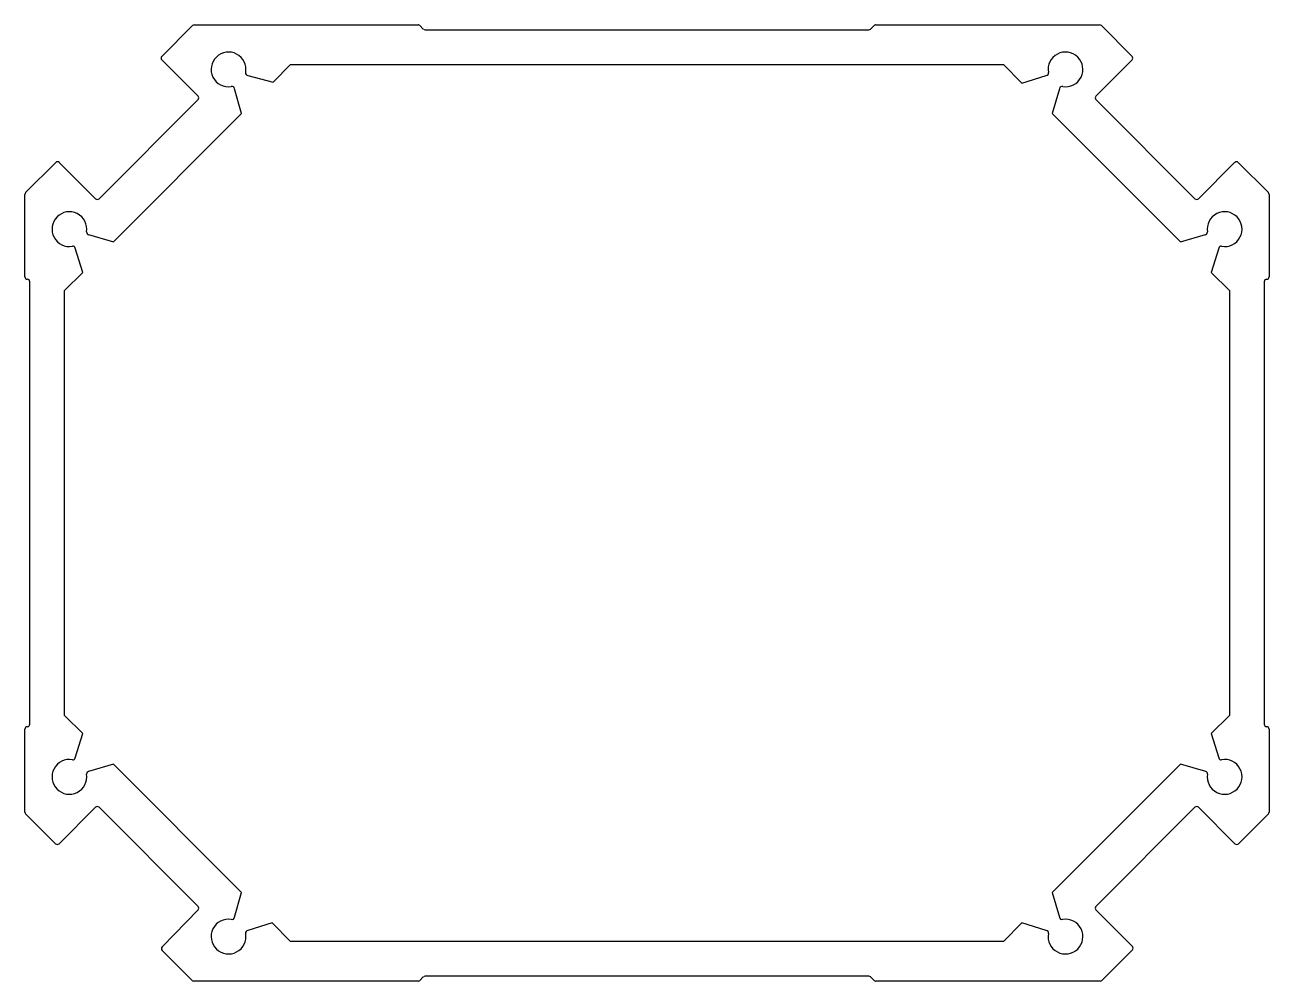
# Model space of a CAD drawing. Extents: x 2013 to 2138, y 2286 to 2382.
import ezdxf

# ---------------------------------------------------------------- set-up
doc = ezdxf.new("R2010")
doc.units = 0
doc.layers.get('0').update_dxf_attribs({"linetype": 'CONTINUOUS'})

msp = doc.modelspace()

# ---------------------------------------------------------------- linework, layer by layer
for p, q in [((2026.88, 2378.47), (2029.97, 2381.56)), ((2030.15, 2381.64), (2052.64, 2381.64)), ((2052.82, 2381.56), (2053.17, 2381.21)), ((2098.15, 2381.21), (2098.51, 2381.56)), ((2098.69, 2381.64), (2121.18, 2381.64)), ((2121.36, 2381.56), (2124.45, 2378.47)), ((2053.35, 2381.14), (2097.98, 2381.14)), ((2030.52, 2374.47), (2026.88, 2378.12)), ((2038.06, 2375.89), (2039.8, 2377.64)), ((2039.8, 2377.64), (2111.52, 2377.64)), ((2111.52, 2377.64), (2113.37, 2375.79)), ((2124.45, 2378.12), (2120.81, 2374.47)), ((2035.53, 2376.54), (2038.06, 2375.89)), ((2113.37, 2375.79), (2115.8, 2376.54)), ((2034.9, 2372.74), (2034.19, 2375.22)), ((2117.14, 2375.22), (2116.42, 2372.74)), ((2020.56, 2364.16), (2030.52, 2374.12)), ((2120.81, 2374.12), (2130.77, 2364.16)), ((2022, 2359.83), (2034.9, 2372.74)), ((2116.42, 2372.74), (2129.33, 2359.83)), ((2013.17, 2364.77), (2016.21, 2367.8)), ((2016.56, 2367.8), (2020.2, 2364.16)), ((2131.12, 2364.16), (2134.76, 2367.8)), ((2135.12, 2367.8), (2138.15, 2364.77)), ((2013.1, 2356.32), (2013.1, 2364.59)), ((2138.23, 2364.59), (2138.23, 2356.32)), ((2019.51, 2360.55), (2022, 2359.83)), ((2129.33, 2359.83), (2131.82, 2360.55)), ((2018.92, 2356.76), (2018.17, 2359.2)), ((2133.16, 2359.2), (2132.4, 2356.76)), ((2017.1, 2354.93), (2018.92, 2356.76)), ((2132.4, 2356.76), (2134.23, 2354.93)), ((2013.35, 2356.07), (2013.35, 2356.07)), ((2013.6, 2311.33), (2013.6, 2355.82)), ((2017.1, 2312.21), (2017.1, 2354.93)), ((2134.23, 2354.93), (2134.23, 2312.21)), ((2137.73, 2355.82), (2137.73, 2311.33)), ((2137.98, 2356.07), (2137.98, 2356.07)), ((2018.92, 2310.39), (2017.1, 2312.21)), ((2134.23, 2312.21), (2132.4, 2310.39)), ((2013.1, 2302.5), (2013.1, 2310.83)), ((2013.35, 2311.08), (2013.35, 2311.08)), ((2018.17, 2307.94), (2018.92, 2310.39)), ((2132.4, 2310.39), (2133.16, 2307.94)), ((2137.98, 2311.08), (2137.98, 2311.08)), ((2138.23, 2310.83), (2138.23, 2302.5)), ((2022, 2307.31), (2019.51, 2306.59)), ((2034.9, 2294.41), (2022, 2307.31)), ((2129.33, 2307.31), (2116.42, 2294.41)), ((2131.86, 2306.58), (2129.33, 2307.31)), ((2020.2, 2302.98), (2016.54, 2299.31)), ((2030.52, 2293.02), (2020.56, 2302.98)), ((2130.77, 2302.98), (2120.81, 2293.02)), ((2134.79, 2299.31), (2131.12, 2302.98)), ((2016.18, 2299.31), (2013.17, 2302.32)), ((2138.15, 2302.32), (2135.14, 2299.31)), ((2034.19, 2291.92), (2034.9, 2294.41)), ((2116.42, 2294.41), (2117.14, 2291.92)), ((2026.9, 2288.94), (2030.52, 2292.67)), ((2120.81, 2292.67), (2124.48, 2289)), ((2037.96, 2291.35), (2035.53, 2290.6)), ((2039.8, 2289.5), (2037.96, 2291.35)), ((2113.37, 2291.35), (2111.52, 2289.5)), ((2115.8, 2290.6), (2113.37, 2291.35)), ((2029.92, 2285.58), (2026.9, 2288.59)), ((2111.52, 2289.5), (2039.8, 2289.5)), ((2124.48, 2288.65), (2121.41, 2285.58)), ((2052.64, 2285.5), (2030.09, 2285.5)), ((2053.17, 2285.93), (2052.82, 2285.58)), ((2097.98, 2286), (2053.35, 2286)), ((2098.51, 2285.58), (2098.15, 2285.93)), ((2121.23, 2285.5), (2098.69, 2285.5))]:
    msp.add_line(p, q)
for centre, radius, start, end in [((2030.15, 2381.39), 0.25, 90, 135), ((2052.64, 2381.38), 0.256, 81.6593, 90.1069), ((2052.64, 2381.39), 0.25, 45, 81.6593), ((2053.35, 2381.39), 0.25, 225, 270), ((2097.98, 2381.39), 0.25, 270, 315), ((2098.68, 2381.39), 0.25, 98.3407, 135), ((2098.69, 2381.38), 0.256, 89.8931, 98.3407), ((2121.18, 2381.39), 0.25, 45, 90), ((2033.58, 2377.16), 1.75, 350.0065, 278.9185), ((2117.75, 2377.16), 1.75, 261.0815, 189.9935), ((2027.05, 2378.29), 0.25, 135, 225), ((2124.27, 2378.29), 0.25, 315, 45), ((2035.54, 2376.79), 0.25, 164.7822, 268.1473), ((2115.79, 2376.79), 0.25, 271.8527, 15.2178), ((2033.94, 2375.2), 0.25, 4.762, 111.487), ((2117.39, 2375.2), 0.25, 68.513, 175.238), ((2030.34, 2374.3), 0.25, 315, 45), ((2120.99, 2374.3), 0.25, 135, 225), ((2016.39, 2367.63), 0.25, 45, 135), ((2134.94, 2367.63), 0.25, 45, 135), ((2013.35, 2364.59), 0.25, 135, 180), ((2020.38, 2364.34), 0.25, 225, 315), ((2130.95, 2364.34), 0.25, 225, 315), ((2137.98, 2364.59), 0.25, 0, 45), ((2017.58, 2361.1), 1.75, 351.0689, 279.9902), ((2133.75, 2361.1), 1.75, 260.0098, 188.9311), ((2019.56, 2360.79), 0.25, 172.4151, 259.0138), ((2131.77, 2360.79), 0.25, 280.9862, 7.5849), ((2017.93, 2359.13), 0.25, 17.171, 99.9902), ((2133.4, 2359.13), 0.25, 80.0098, 162.829), ((2013.35, 2356.32), 0.25, 180, 270), ((2137.98, 2356.32), 0.25, 270, 0), ((2013.35, 2355.82), 0.25, 0, 90), ((2137.98, 2355.82), 0.25, 90, 180), ((2013.35, 2311.33), 0.25, 270, 0), ((2137.98, 2311.33), 0.25, 180, 270), ((2013.35, 2310.83), 0.25, 90, 180), ((2137.98, 2310.83), 0.25, 0, 90), ((2017.58, 2306.04), 1.75, 80.0098, 8.9311), ((2017.93, 2308.01), 0.25, 260.0098, 342.829), ((2133.75, 2306.04), 1.75, 171.0689, 99.9902), ((2133.4, 2308.01), 0.25, 197.171, 279.9902), ((2019.56, 2306.35), 0.25, 100.9862, 187.5849), ((2131.77, 2306.35), 0.25, 352.4151, 68.9574), ((2013.35, 2302.5), 0.25, 180, 225), ((2020.38, 2302.8), 0.25, 45, 135), ((2130.95, 2302.8), 0.25, 45, 135), ((2137.98, 2302.5), 0.25, 315, 0), ((2016.36, 2299.49), 0.25, 225, 315), ((2134.97, 2299.49), 0.25, 225, 315), ((2030.34, 2292.84), 0.25, 315.7826, 45), ((2120.99, 2292.84), 0.25, 135, 225), ((2033.58, 2289.98), 1.75, 81.0815, 9.9935), ((2033.94, 2291.95), 0.25, 248.513, 355.238), ((2117.75, 2289.98), 1.75, 170.0065, 98.9185), ((2117.39, 2291.95), 0.25, 184.762, 291.487), ((2035.54, 2290.35), 0.25, 91.8527, 195.2178), ((2115.79, 2290.35), 0.25, 344.7822, 88.1473), ((2027.08, 2288.77), 0.25, 135.7826, 225), ((2124.3, 2288.82), 0.25, 315, 45), ((2030.09, 2285.75), 0.25, 225, 270), ((2052.64, 2285.76), 0.256, 269.8931, 278.3407), ((2052.64, 2285.75), 0.25, 278.3407, 315), ((2053.35, 2285.75), 0.25, 90, 135), ((2097.98, 2285.75), 0.25, 45, 90), ((2098.68, 2285.75), 0.25, 225, 261.6593), ((2098.69, 2285.76), 0.256, 261.6593, 270.1069), ((2121.23, 2285.75), 0.25, 270, 315)]:
    msp.add_arc(centre, radius, start, end)

doc.saveas('drawing.dxf')
